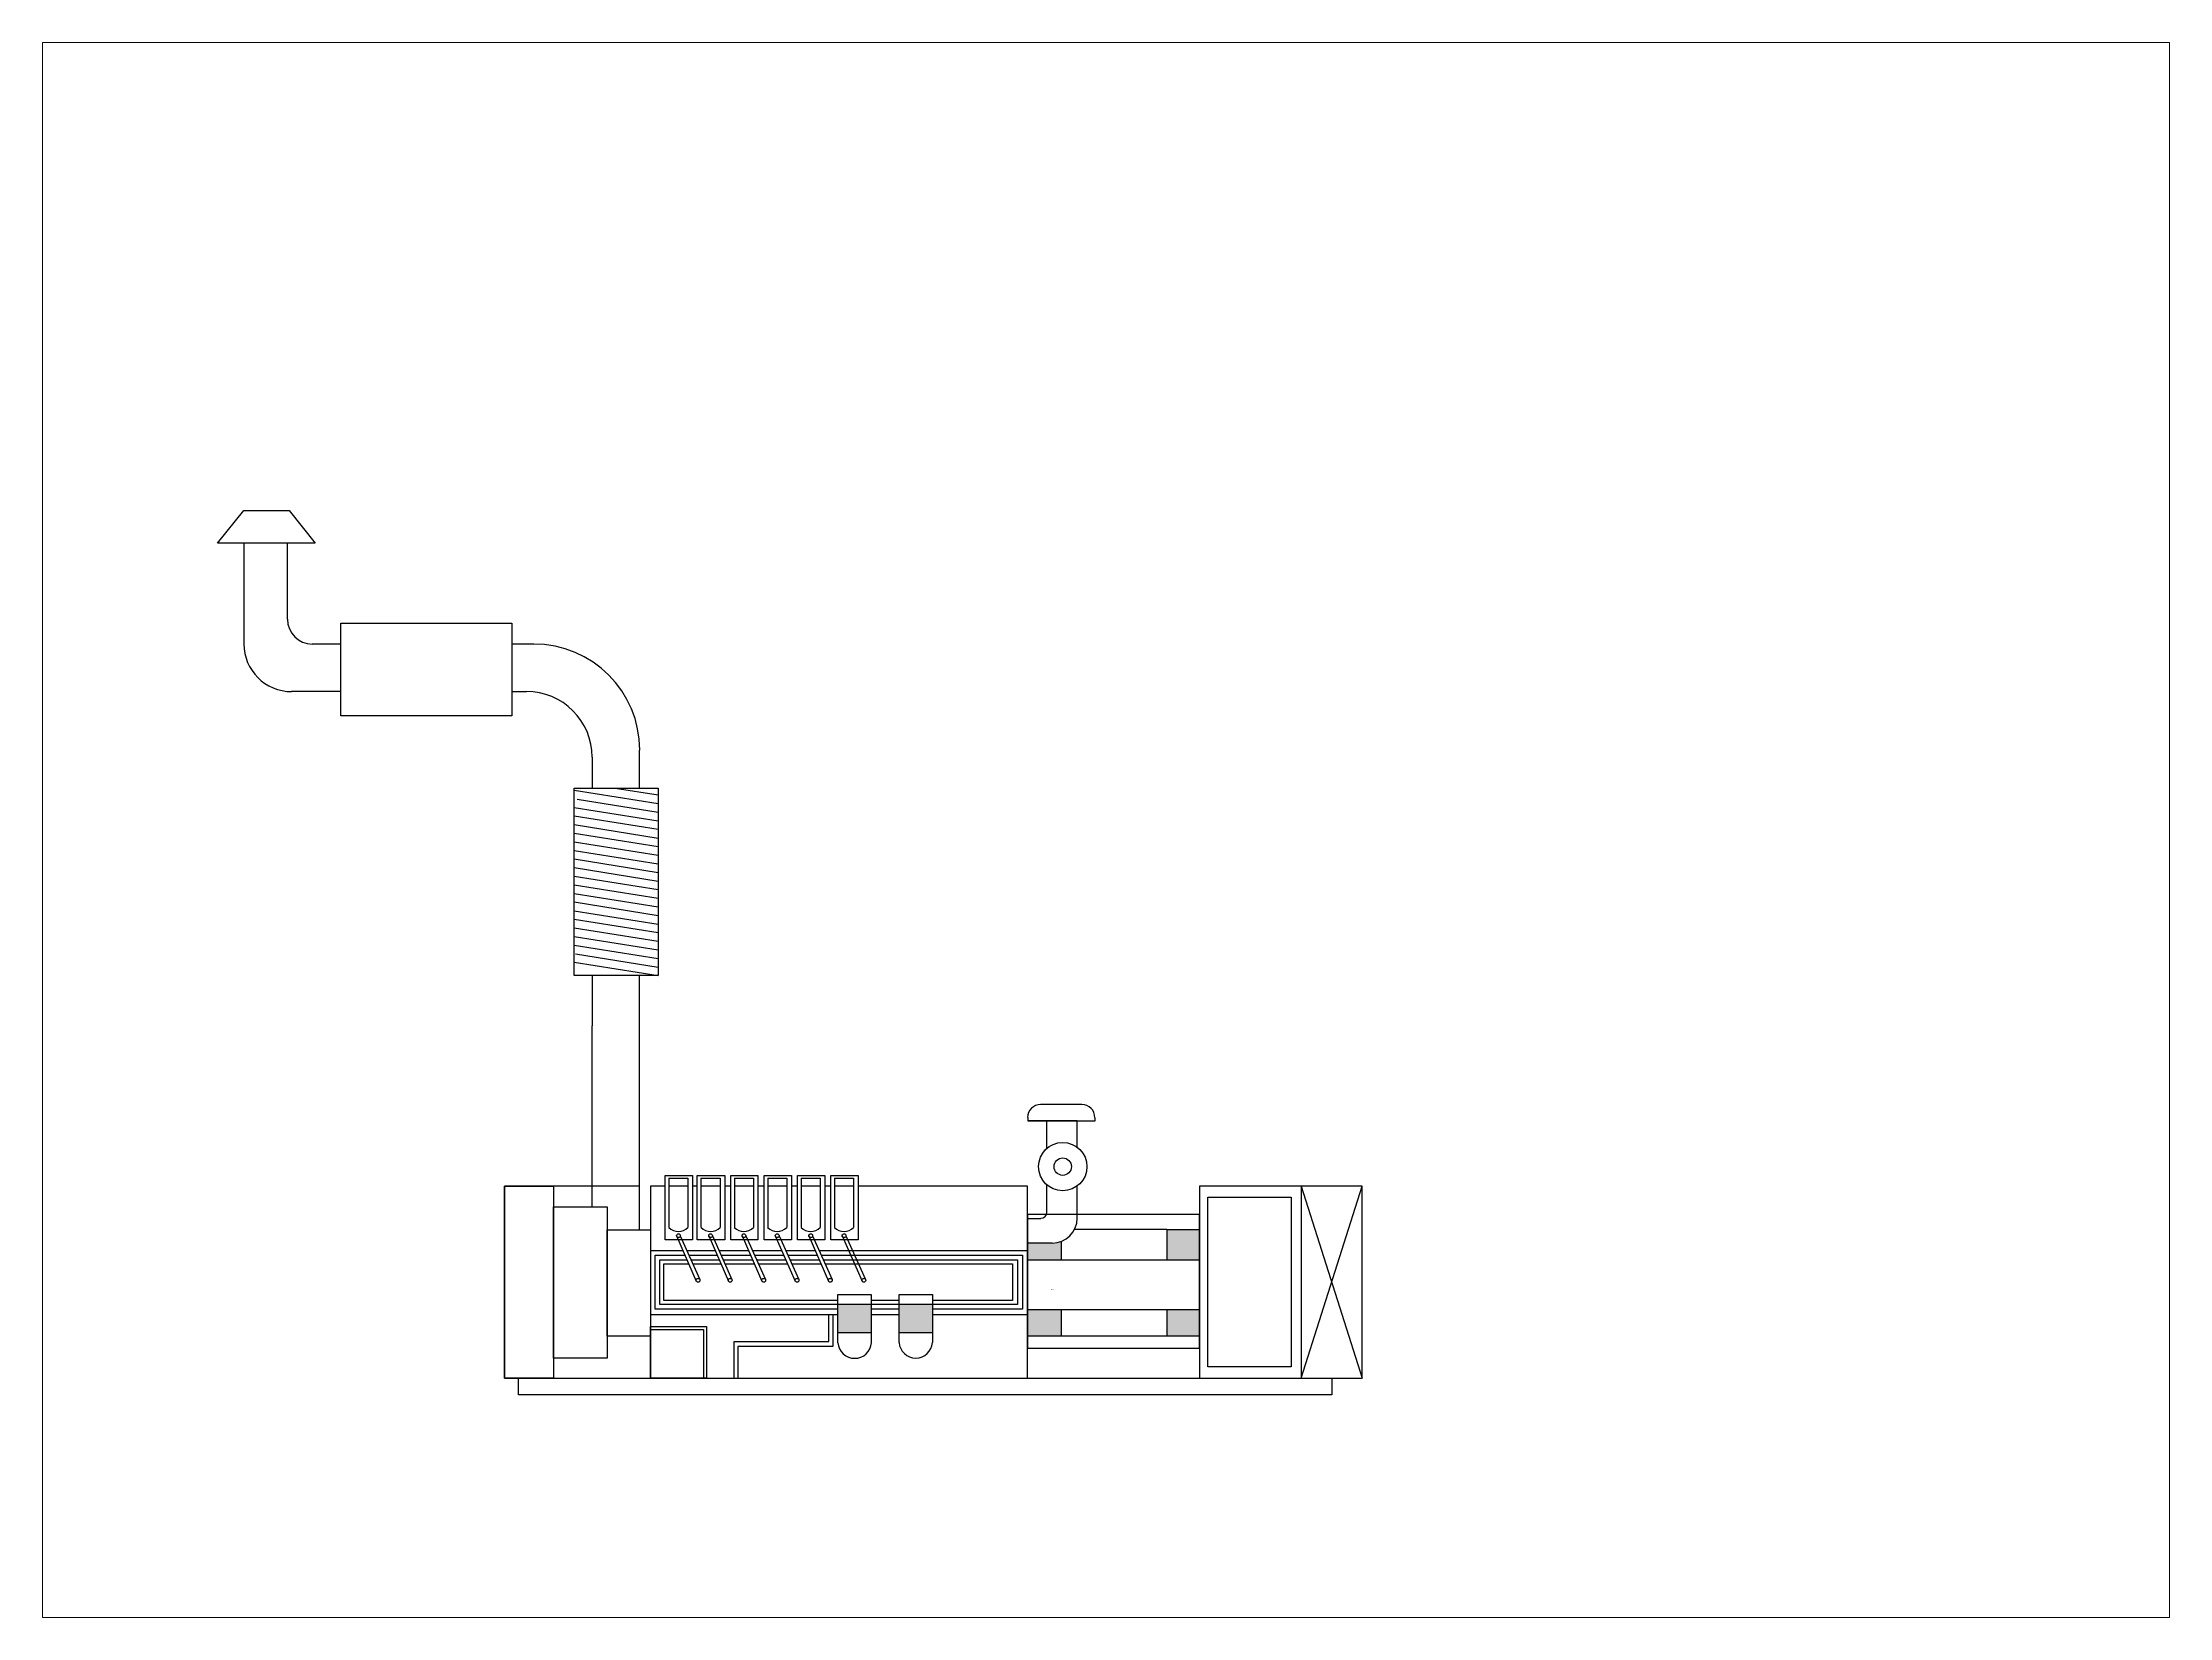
# Paper-space layout 'Layout1' of a CAD drawing. Header units: millimetres. Extents: x 4 to 253, y 2 to 187.
# The model-space entities are those that its viewports show. They can reach past a viewport. Long polylines and large blocks are cut down to what shows.
import ezdxf

# ---------------------------------------------------------------- set-up
doc = ezdxf.new("R2010")
doc.units = ezdxf.units.MM
doc.styles.get("Standard").update_dxf_attribs({"font": 'arial.ttf'})

msp = doc.modelspace()

# ---------------------------------------------------------------- hatches: boundary and pattern name
h = msp.add_hatch()
h.set_pattern_fill('HEX', color=256)
h.paths.add_polyline_path([(4530, 1190), (4530, 1199, -0.094062), (4482, 1190), (4352, 1190), (4352, 1102), (4530, 1102)])
h.paths.add_polyline_path([(5257, 1260), (5084, 1260), (5084, 1102), (5257, 1102)])
h.paths.add_polyline_path([(5257, 840), (5084, 840), (5084, 702), (5257, 702)])
h.paths.add_polyline_path([(4530, 840), (4352, 840), (4352, 702), (4530, 702)])
h = msp.add_hatch(color=256)
h.dxf.hatch_style = 1
h.paths.add_polyline_path([(3532, 867), (3357, 867), (3357, 719), (3532, 719)])
h.paths.add_polyline_path([(3854, 867), (3679, 867), (3679, 719), (3854, 719)])

# ---------------------------------------------------------------- linework, layer by layer
for p, q in [((98, 4865), (236, 5037)), ((236, 5037), (474, 5037)), ((474, 5037), (610, 4865)), ((236, 4865), (98, 4865)), ((465, 4865), (236, 4865)), ((236, 4865), (236, 4337)), ((465, 4466), (465, 4865)), ((610, 4865), (465, 4865)), ((745, 4336), (595, 4336)), ((1759, 4336), (1643, 4336)), ((745, 4087), (487, 4087)), ((1643, 4087), (1720, 4087)), ((2066, 3741), (2066, 3579)), ((2315, 3579), (2315, 3779)), ((2187, 3579), (2413, 3543)), ((1972, 3569), (2413, 3498)), ((1972, 3478), (2413, 3408)), ((1987, 3521), (2413, 3453)), ((1972, 3433), (2413, 3363)), ((1972, 3388), (2413, 3317)), ((1972, 3342), (2413, 3272)), ((1972, 3297), (2413, 3227)), ((1972, 3252), (2413, 3182)), ((1972, 3207), (2413, 3136)), ((1972, 3162), (2413, 3091)), ((1972, 3116), (2413, 3046)), ((1972, 3071), (2413, 3001)), ((1972, 3026), (2413, 2955)), ((1972, 2981), (2413, 2910)), ((1972, 2935), (2413, 2865)), ((1972, 2890), (2413, 2820)), ((1972, 2845), (2413, 2775)), ((1972, 2800), (2413, 2729)), ((1972, 2754), (2413, 2684)), ((1979, 2708), (2413, 2639)), ((1972, 2664), (2413, 2594)), ((2066, 2594), (2066, 2330)), ((2315, 2506), (2315, 2594)), ((2315, 1259), (2315, 2506)), ((2066, 1380), (2066, 2330)), ((4638, 1918), (4422, 1918)), ((4354, 1849), (4354, 1831)), ((4613, 1831), (4354, 1831)), ((4354, 1831), (4708, 1831)), ((4454, 1687), (4454, 1831)), ((4613, 1693), (4613, 1831)), ((4708, 1831), (4708, 1848)), ((2373, 1488), (2373, 480)), ((2468, 1531), (2569, 1531)), ((2468, 1531), (2468, 1271)), ((2569, 1531), (2569, 1271)), ((2637, 1531), (2738, 1531)), ((2637, 1531), (2637, 1271)), ((2738, 1531), (2738, 1271)), ((2813, 1531), (2913, 1531)), ((2813, 1531), (2813, 1271)), ((2913, 1531), (2913, 1271)), ((2988, 1531), (3089, 1531)), ((2988, 1531), (2988, 1271)), ((3089, 1531), (3089, 1271)), ((3163, 1531), (3264, 1531)), ((3163, 1531), (3163, 1271)), ((3264, 1531), (3264, 1271)), ((3339, 1531), (3439, 1531)), ((3339, 1531), (3339, 1271)), ((3439, 1531), (3439, 1271)), ((4454, 1351), (4454, 1495)), ((4613, 1321), (4613, 1489)), ((5791, 1488), (5791, 480)), ((5791, 480), (6111, 1488)), ((5791, 1488), (6111, 480)), ((4352, 1319), (4352, 1319)), ((4352, 1319), (4423, 1319)), ((4352, 1260), (4352, 1260)), ((5084, 1260), (4598, 1260)), ((5084, 1260), (5084, 1102)), ((5084, 1260), (5257, 1260)), ((2373, 1150), (2543, 1150)), ((2509, 1228), (2613, 990)), ((2529, 1228), (2631, 998)), ((2564, 1150), (2712, 1150)), ((2678, 1228), (2782, 990)), ((2698, 1228), (2800, 998)), ((2733, 1150), (2887, 1150)), ((2853, 1228), (2958, 990)), ((2873, 1228), (2976, 998)), ((2908, 1150), (3063, 1150)), ((3028, 1228), (3133, 990)), ((3048, 1228), (3151, 998)), ((3083, 1150), (3238, 1150)), ((3204, 1228), (3308, 990)), ((3223, 1228), (3326, 998)), ((3259, 1150), (4352, 1150)), ((3379, 1228), (3484, 990)), ((3399, 1228), (3502, 998)), ((4352, 1190), (4352, 1190)), ((4352, 1190), (4482, 1190)), ((4352, 1157), (4352, 1157)), ((4530, 1199), (4530, 1102)), ((4530, 1190), (4530, 1102)), ((5257, 1157), (5257, 1157)), ((4352, 1102), (5257, 1102)), ((3357, 666), (3357, 919)), ((3357, 919), (3532, 919)), ((3532, 919), (3532, 666)), ((3679, 667), (3679, 920)), ((3679, 920), (3854, 920)), ((3854, 920), (3854, 667)), ((2373, 815), (3357, 815)), ((3310, 672), (3310, 815)), ((3310, 815), (3331, 815)), ((3331, 815), (3331, 647)), ((3532, 815), (3679, 815)), ((3854, 815), (4352, 815)), ((4352, 840), (5257, 840)), ((4530, 840), (4530, 702)), ((5084, 840), (5084, 702)), ((2812, 480), (2812, 672)), ((2812, 672), (3310, 672)), ((3357, 719), (3532, 719)), ((3679, 719), (3854, 719)), ((4352, 702), (5257, 702)), ((3331, 647), (2831, 647)), ((2831, 647), (2831, 480))]:
    msp.add_line(p, q)
for points in [[(745, 4445), (1643, 4445), (1643, 3959), (745, 3959)], [(1972, 3579), (2413, 3579), (2413, 2594), (1972, 2594)], [(2066, 2237), (2066, 2237), (2066, 2237), (2066, 2237)], [(1606, 1488), (1862, 1488), (1862, 480), (1606, 480)], [(2449, 1544), (2593, 1544), (2593, 1207), (2449, 1207)], [(2618, 1544), (2762, 1544), (2762, 1207), (2618, 1207)], [(2794, 1544), (2937, 1544), (2937, 1207), (2794, 1207)], [(2969, 1544), (3113, 1544), (3113, 1207), (2969, 1207)], [(3144, 1544), (3288, 1544), (3288, 1207), (3144, 1207)], [(3320, 1544), (3463, 1544), (3463, 1207), (3320, 1207)], [(5257, 480), (6111, 480), (6111, 1488), (5257, 1488)], [(1862, 1380), (2145, 1380), (2145, 585), (1862, 585)], [(5300, 1430), (5738, 1430), (5738, 539), (5300, 539)], [(2145, 1259), (2373, 1259), (2373, 700), (2145, 700)], [(5257, 1339), (4352, 1339), (4352, 638), (5257, 638)], [(2373, 751), (2667, 751), (2667, 480), (2373, 480)], [(2373, 736), (2650, 736), (2650, 480), (2373, 480)], [(1679, 480), (5951, 480), (5951, 392), (1679, 392)]]:
    msp.add_lwpolyline(points, close=True)
for points in [[(2315, 1488), (1606, 1488), (1606, 480), (4352, 480), (4352, 1488), (3463, 1488)], [(2449, 1488), (2373, 1488)], [(2569, 1488), (2468, 1488)], [(2618, 1488), (2593, 1488)], [(2738, 1488), (2637, 1488)], [(2794, 1488), (2762, 1488)], [(2913, 1488), (2813, 1488)], [(2969, 1488), (2937, 1488)], [(3089, 1488), (2988, 1488)], [(3144, 1488), (3113, 1488)], [(3264, 1488), (3163, 1488)], [(3320, 1488), (3288, 1488)], [(3439, 1488), (3339, 1488)], [(3357, 842), (2397, 842), (2397, 1126), (2554, 1126)], [(2574, 1126), (2722, 1126)], [(2743, 1126), (2898, 1126)], [(2918, 1126), (3073, 1126)], [(3094, 1126), (3248, 1126)], [(3269, 1126), (4327, 1126), (4327, 842), (3854, 842)], [(3280, 1101), (4301, 1101), (4301, 867), (2422, 867), (2422, 1101), (2565, 1101)], [(3357, 888), (2443, 888), (2443, 1080), (2574, 1080)], [(2585, 1101), (2733, 1101)], [(2595, 1080), (2743, 1080)], [(2754, 1101), (2909, 1101)], [(2764, 1080), (2918, 1080)], [(2930, 1101), (3084, 1101)], [(2939, 1080), (3093, 1080)], [(3105, 1101), (3259, 1101)], [(3114, 1080), (3269, 1080)], [(3290, 1080), (4274, 1080), (4274, 888), (3854, 888)], [(3679, 888), (3532, 888)], [(3679, 842), (3532, 842)]]:
    msp.add_lwpolyline(points)
for centre, radius in [((4538, 1591), 127), ((4538, 1591), 45.8), ((2519, 1228), 9.91), ((2688, 1228), 9.91), ((2863, 1228), 9.91), ((3038, 1228), 9.91), ((3214, 1228), 9.91), ((3389, 1228), 9.91), ((2622, 994), 9.91), ((2791, 994), 9.91), ((2967, 994), 9.91), ((3142, 994), 9.91), ((3317, 994), 9.91), ((3493, 994), 9.91)]:
    msp.add_circle(centre, radius)
for centre, radius, start, end in [((595, 4466), 130, 180, 270), ((487, 4337), 251, 180, 270), ((1759, 3779), 557, 0, 90), ((1720, 3741), 346, 0, 90), ((4422, 1849), 68.5, 90, 180), ((4638, 1848), 69.1, 0, 90), ((4423, 1351), 31.4, 270, 0), ((2519, 1322), 71.6, 225.3724, 314.6276), ((2688, 1322), 71.6, 225.3724, 314.6276), ((2863, 1322), 71.6, 225.3724, 314.6276), ((3038, 1322), 71.6, 225.3724, 314.6276), ((3214, 1322), 71.6, 225.3724, 314.6276), ((3389, 1322), 71.6, 225.3724, 314.6276), ((4482, 1321), 132, 270, 0), ((3445, 672), 87.9, 183.8841, 356.1159), ((3766, 673), 87.9, 183.8841, 356.1159)]:
    msp.add_arc(centre, radius, start, end)

# ---------------------------------------------------------------- texts
at = {"color": 250, "insert": (4472, 946), "char_height": 2.5, "attachment_point": 1}
msp.add_mtext_dynamic_manual_height_columns('ALTERNATOR', width=377.34, gutter_width=12.5, heights=[0], dxfattribs=at)

psp = doc.layouts.get("Layout1")

# ---------------------------------------------------------------- viewports
at = {"layer": '0', "color": 250}
psp.add_viewport(center=(128.87, 94.59), size=(249.07, 184.3979), view_center_point=(4765.11, 3359.16), view_height=8272.254, dxfattribs=at)

doc.saveas('drawing.dxf')
